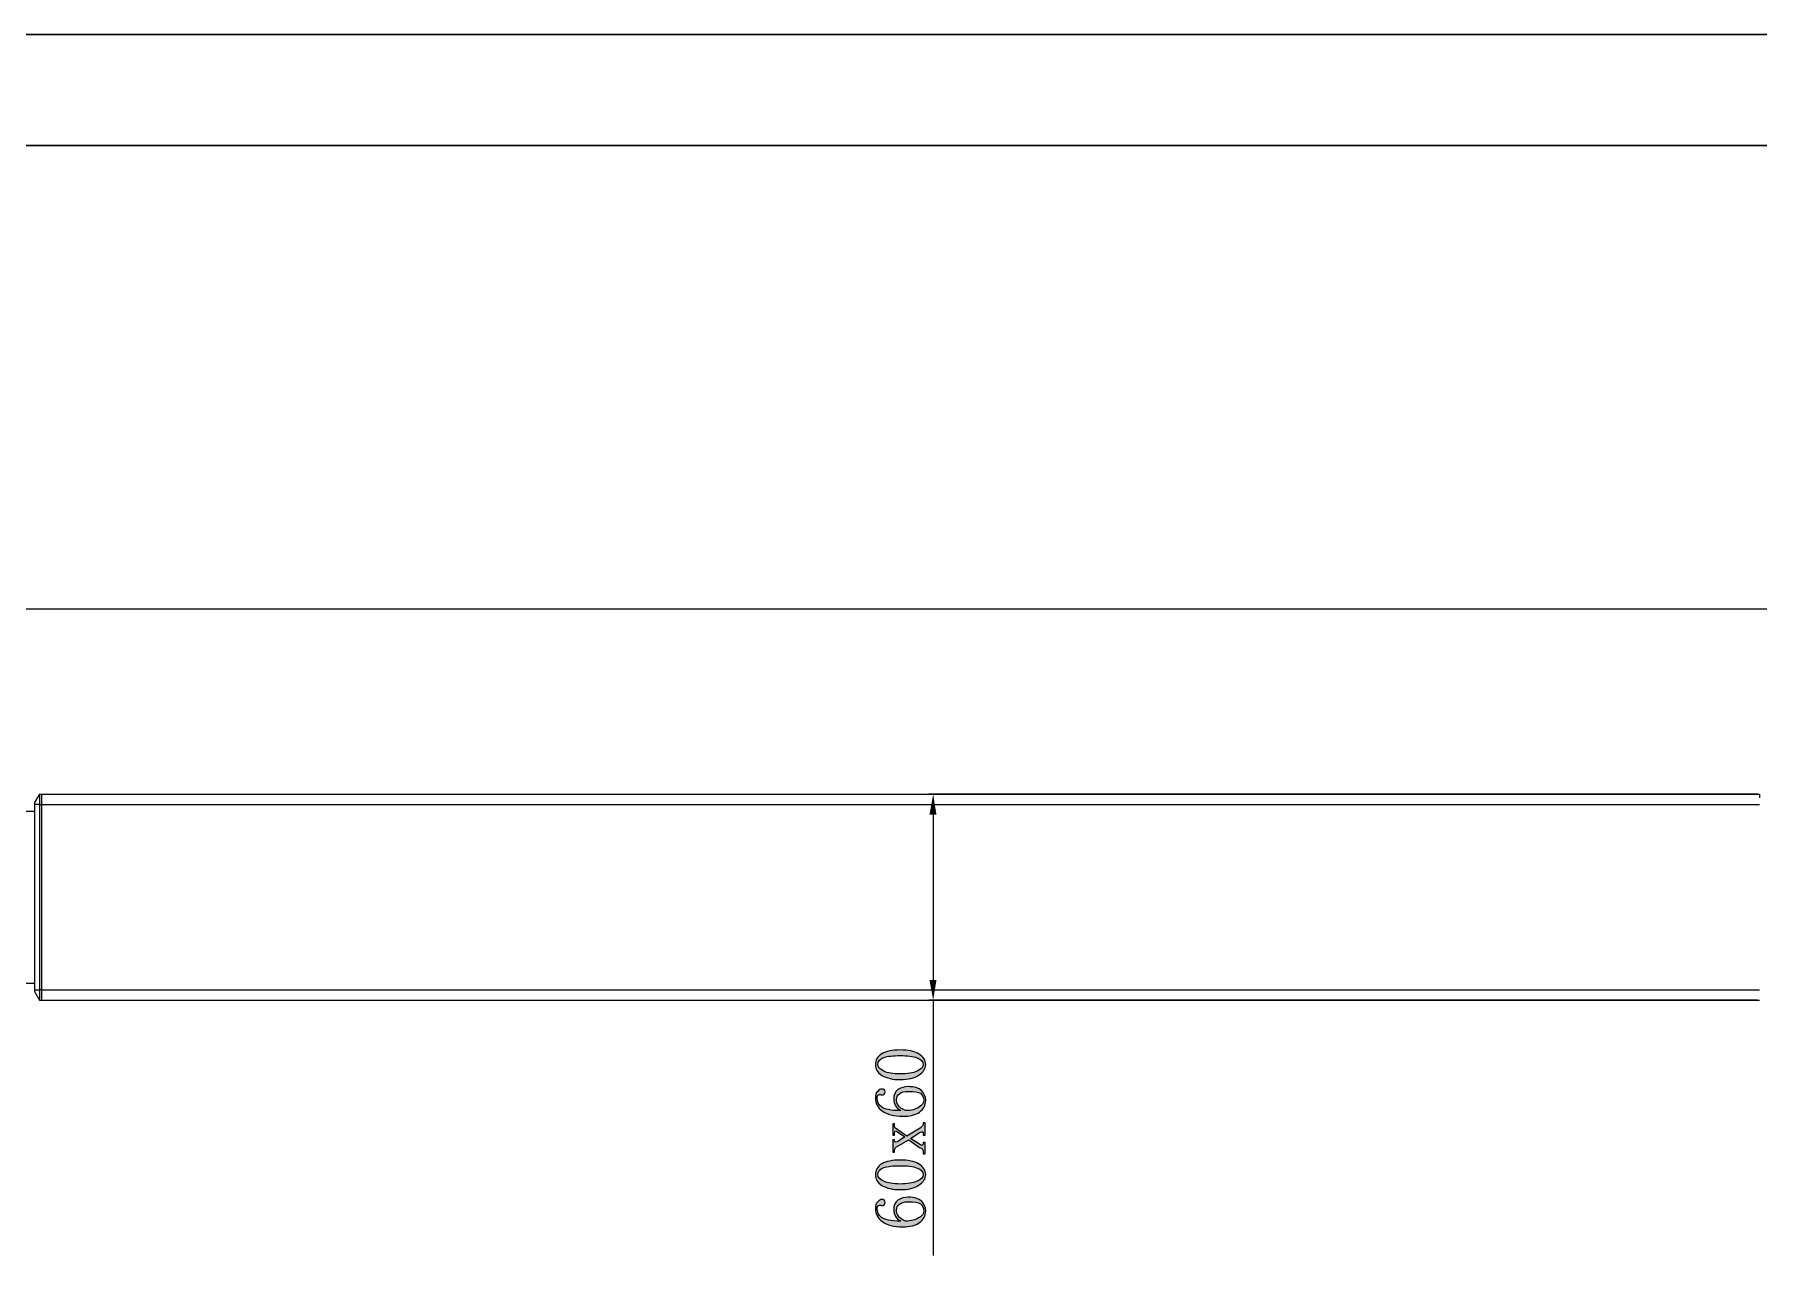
# Model space of a CAD drawing. Header units: millimetres. Extents: x 0 to 297, y 0 to 210.
# Drawn here: x 176 to 253.6, y 154.8 to 209.7 of the extents above; entities that cross this region are included whole.
import ezdxf

# ---------------------------------------------------------------- set-up
doc = ezdxf.new("R2010")
doc.units = ezdxf.units.MM

msp = doc.modelspace()

# ---------------------------------------------------------------- hatches: boundary and pattern name
h = msp.add_hatch(color=7)
h.dxf.hatch_style = 2
h.paths.add_polyline_path([(216.277402, 174.585611), (216.594902, 174.585611), (216.446806, 175.517015)])
h = msp.add_hatch(color=7)
h.dxf.hatch_style = 2
h.paths.add_polyline_path([(216.277402, 167.156111), (216.594902, 167.156111), (216.446806, 166.246015)])
h = msp.add_hatch(color=7)
edge = h.paths.add_edge_path(flags=0)
edge.add_spline(control_points=[(215.197902, 156.297611), (215.451902, 156.297611), (215.663604, 156.361111), (215.790604, 156.445813), (215.938806, 156.530515), (216.023402, 156.636313), (216.023402, 156.763313), (216.023402, 156.911515), (215.959902, 156.996111), (215.875306, 157.080813), (215.769402, 157.144313), (215.600104, 157.165515), (215.324902, 157.165515), (215.155604, 157.165515), (215.028604, 157.144313), (214.922806, 157.059611), (214.838104, 156.996111), (214.795806, 156.911515), (214.795806, 156.805611), (214.795806, 156.699813), (214.816902, 156.615111), (214.880402, 156.530515), (214.922806, 156.445813), (215.028604, 156.382313), (215.197902, 156.297611), (215.197902, 156.297611), (215.197902, 156.297611), (215.197902, 156.297611)], knot_values=[0, 0, 0, 0, 1, 1, 1, 2, 2, 2, 3, 3, 3, 4, 4, 4, 5, 5, 5, 6, 6, 6, 7, 7, 7, 8, 8, 8, 9, 9, 9, 9], degree=3, periodic=1)
edge = h.paths.add_edge_path(flags=0)
edge.add_spline(control_points=[(214.668806, 156.805611), (214.668806, 157.017313), (214.732306, 157.165515), (214.859306, 157.250111), (215.007402, 157.334813), (215.155604, 157.377111), (215.324902, 157.377111), (215.600104, 157.377111), (215.790604, 157.313611), (215.917604, 157.207813), (216.044604, 157.080813), (216.108104, 156.932611), (216.108104, 156.763313), (216.108104, 156.530515), (216.002306, 156.361111), (215.832902, 156.234111), (215.663604, 156.107111), (215.409604, 156.043611), (215.070902, 156.043611), (214.668806, 156.043611), (214.372402, 156.128313), (214.160806, 156.276515), (213.949104, 156.424611), (213.843306, 156.615111), (213.843306, 156.869111), (213.843306, 156.996111), (213.864402, 157.102015), (213.949104, 157.165515), (214.012604, 157.250111), (214.076104, 157.271313), (214.118402, 157.271313), (214.181902, 157.271313), (214.203104, 157.271313), (214.245402, 157.250111), (214.266604, 157.229015), (214.287806, 157.186611), (214.287806, 157.144313), (214.287806, 157.102015), (214.266604, 157.059611), (214.245402, 157.038515), (214.224306, 157.017313), (214.181902, 156.996111), (214.139604, 156.996111), (214.118402, 156.996111), (214.118402, 157.017313), (214.097306, 157.017313), (214.076104, 157.017313), (214.054902, 157.017313), (214.033806, 157.017313), (214.012604, 157.017313), (213.970306, 156.996111), (213.949104, 156.975015), (213.927902, 156.953813), (213.927902, 156.911515), (213.927902, 156.848015), (213.927902, 156.699813), (213.991402, 156.572813), (214.118402, 156.467015), (214.245402, 156.361111), (214.541806, 156.297611), (214.986306, 156.297611), (214.880402, 156.361111), (214.795806, 156.424611), (214.753402, 156.509313), (214.689902, 156.615111), (214.668806, 156.699813), (214.668806, 156.805611), (214.668806, 156.805611), (214.668806, 156.805611), (214.668806, 156.805611)], knot_values=[0, 0, 0, 0, 1, 1, 1, 2, 2, 2, 3, 3, 3, 4, 4, 4, 5, 5, 5, 6, 6, 6, 7, 7, 7, 8, 8, 8, 9, 9, 9, 10, 10, 10, 11, 11, 11, 12, 12, 12, 13, 13, 13, 14, 14, 14, 15, 15, 15, 16, 16, 16, 17, 17, 17, 18, 18, 18, 19, 19, 19, 20, 20, 20, 21, 21, 21, 22, 22, 22, 23, 23, 23, 23], degree=3, periodic=1)
edge = h.paths.add_edge_path(flags=0)
edge.add_spline(control_points=[(213.949104, 158.393111), (213.949104, 158.287313), (214.033806, 158.181515), (214.224306, 158.096813), (214.393604, 158.012111), (214.647604, 157.969813), (214.965104, 157.969813), (215.282604, 157.969813), (215.536604, 158.012111), (215.727104, 158.096813), (215.896402, 158.181515), (216.002306, 158.287313), (216.002306, 158.393111), (216.002306, 158.520111), (215.896402, 158.626015), (215.727104, 158.689515), (215.536604, 158.774111), (215.282604, 158.795313), (214.965104, 158.795313), (214.647604, 158.795313), (214.393604, 158.774111), (214.224306, 158.710611), (214.033806, 158.626015), (213.949104, 158.541313), (213.949104, 158.393111), (213.949104, 158.393111), (213.949104, 158.393111), (213.949104, 158.393111)], knot_values=[0, 0, 0, 0, 1, 1, 1, 2, 2, 2, 3, 3, 3, 4, 4, 4, 5, 5, 5, 6, 6, 6, 7, 7, 7, 8, 8, 8, 9, 9, 9, 9], degree=3, periodic=1)
edge = h.paths.add_edge_path(flags=0)
edge.add_spline(control_points=[(216.108104, 158.393111), (216.108104, 158.202611), (216.002306, 158.054515), (215.811806, 157.927515), (215.600104, 157.779313), (215.324902, 157.715813), (214.965104, 157.715813), (214.626402, 157.715813), (214.351306, 157.779313), (214.139604, 157.906313), (213.927902, 158.033313), (213.843306, 158.202611), (213.843306, 158.393111), (213.843306, 158.583611), (213.927902, 158.753015), (214.139604, 158.880015), (214.330104, 158.985813), (214.605306, 159.049313), (214.965104, 159.049313), (215.303806, 159.049313), (215.600104, 158.985813), (215.790604, 158.880015), (216.002306, 158.753015), (216.108104, 158.583611), (216.108104, 158.393111), (216.108104, 158.393111), (216.108104, 158.393111), (216.108104, 158.393111)], knot_values=[0, 0, 0, 0, 1, 1, 1, 2, 2, 2, 3, 3, 3, 4, 4, 4, 5, 5, 5, 6, 6, 6, 7, 7, 7, 8, 8, 8, 9, 9, 9, 9], degree=3, periodic=1)
edge = h.paths.add_edge_path(flags=0)
edge.add_spline(control_points=[(215.176806, 160.086515), (215.176806, 160.086515), (214.838104, 160.319313), (214.838104, 160.319313), (214.795806, 160.340515), (214.774604, 160.361611), (214.732306, 160.361611), (214.711104, 160.340515), (214.711104, 160.319313), (214.711104, 160.255813), (214.711104, 160.255813), (214.711104, 160.171111), (214.711104, 160.171111), (214.711104, 160.171111), (214.626402, 160.171111), (214.626402, 160.171111), (214.626402, 160.171111), (214.626402, 160.679111), (214.626402, 160.679111), (214.626402, 160.679111), (214.711104, 160.679111), (214.711104, 160.679111), (214.711104, 160.679111), (214.711104, 160.615611), (214.711104, 160.615611), (214.711104, 160.594515), (214.711104, 160.573313), (214.711104, 160.552111), (214.711104, 160.531015), (214.732306, 160.509813), (214.753402, 160.488611), (214.753402, 160.488611), (215.261402, 160.128813), (215.261402, 160.128813), (215.261402, 160.128813), (215.854104, 160.488611), (215.854104, 160.488611), (215.917604, 160.531015), (215.938806, 160.552111), (215.959902, 160.594515), (215.981104, 160.636813), (216.002306, 160.658015), (216.002306, 160.679111), (216.002306, 160.679111), (216.002306, 160.721515), (216.002306, 160.721515), (216.002306, 160.721515), (216.086902, 160.721515), (216.086902, 160.721515), (216.086902, 160.721515), (216.086902, 160.171111), (216.086902, 160.171111), (216.086902, 160.171111), (216.002306, 160.171111), (216.002306, 160.171111), (216.002306, 160.171111), (216.002306, 160.234611), (216.002306, 160.234611), (216.002306, 160.298111), (215.981104, 160.319313), (215.959902, 160.319313), (215.938806, 160.319313), (215.896402, 160.319313), (215.854104, 160.298111), (215.854104, 160.298111), (215.430806, 160.023015), (215.430806, 160.023015), (215.430806, 160.023015), (215.875306, 159.726611), (215.875306, 159.726611), (215.917604, 159.705515), (215.959902, 159.705515), (215.959902, 159.726611), (215.981104, 159.747813), (216.002306, 159.769015), (216.002306, 159.790111), (216.002306, 159.790111), (216.002306, 159.832515), (216.002306, 159.832515), (216.002306, 159.832515), (216.086902, 159.832515), (216.086902, 159.832515), (216.086902, 159.832515), (216.086902, 159.324515), (216.086902, 159.324515), (216.086902, 159.324515), (216.002306, 159.324515), (216.002306, 159.324515), (216.002306, 159.324515), (216.002306, 159.409111), (216.002306, 159.409111), (216.002306, 159.451515), (215.981104, 159.472611), (215.959902, 159.536111), (215.938806, 159.578515), (215.896402, 159.599611), (215.832902, 159.620813), (215.832902, 159.620813), (215.346104, 159.959515), (215.346104, 159.959515), (215.346104, 159.959515), (214.795806, 159.642015), (214.795806, 159.642015), (214.774604, 159.620813), (214.753402, 159.599611), (214.732306, 159.578515), (214.711104, 159.557313), (214.711104, 159.515015), (214.711104, 159.472611), (214.711104, 159.472611), (214.711104, 159.409111), (214.711104, 159.409111), (214.711104, 159.409111), (214.626402, 159.409111), (214.626402, 159.409111), (214.626402, 159.409111), (214.626402, 159.959515), (214.626402, 159.959515), (214.626402, 159.959515), (214.711104, 159.959515), (214.711104, 159.959515), (214.711104, 159.959515), (214.711104, 159.938313), (214.711104, 159.938313), (214.711104, 159.896015), (214.711104, 159.853611), (214.732306, 159.853611), (214.774604, 159.853611), (214.795806, 159.853611), (214.838104, 159.874813), (214.838104, 159.874813), (215.176806, 160.086515), (215.176806, 160.086515)], knot_values=[0, 0, 0, 0, 1, 1, 1, 2, 2, 2, 3, 3, 3, 4, 4, 4, 5, 5, 5, 6, 6, 6, 7, 7, 7, 8, 8, 8, 9, 9, 9, 10, 10, 10, 11, 11, 11, 12, 12, 12, 13, 13, 13, 14, 14, 14, 15, 15, 15, 16, 16, 16, 17, 17, 17, 18, 18, 18, 19, 19, 19, 20, 20, 20, 21, 21, 21, 22, 22, 22, 23, 23, 23, 24, 24, 24, 25, 25, 25, 26, 26, 26, 27, 27, 27, 28, 28, 28, 29, 29, 29, 30, 30, 30, 31, 31, 31, 32, 32, 32, 33, 33, 33, 34, 34, 34, 35, 35, 35, 36, 36, 36, 37, 37, 37, 38, 38, 38, 39, 39, 39, 40, 40, 40, 41, 41, 41, 42, 42, 42, 43, 43, 43, 44, 44, 44, 44], degree=3, periodic=1)
edge = h.paths.add_edge_path(flags=0)
edge.add_spline(control_points=[(215.197902, 161.271813), (215.451902, 161.271813), (215.663604, 161.335313), (215.790604, 161.420015), (215.938806, 161.504611), (216.023402, 161.610515), (216.023402, 161.737515), (216.023402, 161.885611), (215.959902, 161.970313), (215.875306, 162.055015), (215.769402, 162.118515), (215.600104, 162.139611), (215.324902, 162.139611), (215.155604, 162.139611), (215.028604, 162.118515), (214.922806, 162.033813), (214.838104, 161.970313), (214.795806, 161.885611), (214.795806, 161.779813), (214.795806, 161.674015), (214.816902, 161.589313), (214.880402, 161.504611), (214.922806, 161.420015), (215.028604, 161.356515), (215.197902, 161.271813), (215.197902, 161.271813), (215.197902, 161.271813), (215.197902, 161.271813)], knot_values=[0, 0, 0, 0, 1, 1, 1, 2, 2, 2, 3, 3, 3, 4, 4, 4, 5, 5, 5, 6, 6, 6, 7, 7, 7, 8, 8, 8, 9, 9, 9, 9], degree=3, periodic=1)
edge = h.paths.add_edge_path(flags=0)
edge.add_spline(control_points=[(214.668806, 161.779813), (214.668806, 161.991515), (214.732306, 162.139611), (214.859306, 162.224313), (215.007402, 162.309015), (215.155604, 162.351313), (215.324902, 162.351313), (215.600104, 162.351313), (215.790604, 162.287813), (215.917604, 162.182015), (216.044604, 162.055015), (216.108104, 161.906813), (216.108104, 161.737515), (216.108104, 161.504611), (216.002306, 161.335313), (215.832902, 161.208313), (215.663604, 161.081313), (215.409604, 161.017813), (215.070902, 161.017813), (214.668806, 161.017813), (214.372402, 161.102515), (214.160806, 161.250611), (213.949104, 161.398813), (213.843306, 161.589313), (213.843306, 161.843313), (213.843306, 161.970313), (213.864402, 162.076111), (213.949104, 162.139611), (214.012604, 162.224313), (214.076104, 162.245515), (214.118402, 162.245515), (214.181902, 162.245515), (214.203104, 162.245515), (214.245402, 162.224313), (214.266604, 162.203111), (214.287806, 162.160813), (214.287806, 162.118515), (214.287806, 162.076111), (214.266604, 162.033813), (214.245402, 162.012611), (214.224306, 161.991515), (214.181902, 161.970313), (214.139604, 161.970313), (214.118402, 161.970313), (214.118402, 161.991515), (214.097306, 161.991515), (214.076104, 161.991515), (214.054902, 161.991515), (214.033806, 161.991515), (214.012604, 161.991515), (213.970306, 161.970313), (213.949104, 161.949111), (213.927902, 161.928015), (213.927902, 161.885611), (213.927902, 161.822111), (213.927902, 161.674015), (213.991402, 161.547015), (214.118402, 161.441111), (214.245402, 161.335313), (214.541806, 161.271813), (214.986306, 161.271813), (214.880402, 161.335313), (214.795806, 161.398813), (214.753402, 161.483515), (214.689902, 161.589313), (214.668806, 161.674015), (214.668806, 161.779813), (214.668806, 161.779813), (214.668806, 161.779813), (214.668806, 161.779813)], knot_values=[0, 0, 0, 0, 1, 1, 1, 2, 2, 2, 3, 3, 3, 4, 4, 4, 5, 5, 5, 6, 6, 6, 7, 7, 7, 8, 8, 8, 9, 9, 9, 10, 10, 10, 11, 11, 11, 12, 12, 12, 13, 13, 13, 14, 14, 14, 15, 15, 15, 16, 16, 16, 17, 17, 17, 18, 18, 18, 19, 19, 19, 20, 20, 20, 21, 21, 21, 22, 22, 22, 23, 23, 23, 23], degree=3, periodic=1)
edge = h.paths.add_edge_path(flags=0)
edge.add_spline(control_points=[(213.949104, 163.346111), (213.949104, 163.240313), (214.033806, 163.134515), (214.224306, 163.049813), (214.393604, 162.965111), (214.647604, 162.922813), (214.965104, 162.922813), (215.282604, 162.922813), (215.536604, 162.965111), (215.727104, 163.049813), (215.896402, 163.134515), (216.002306, 163.240313), (216.002306, 163.346111), (216.002306, 163.473111), (215.896402, 163.579015), (215.727104, 163.642515), (215.536604, 163.727111), (215.282604, 163.748313), (214.965104, 163.748313), (214.647604, 163.748313), (214.393604, 163.727111), (214.224306, 163.663611), (214.033806, 163.579015), (213.949104, 163.494313), (213.949104, 163.346111), (213.949104, 163.346111), (213.949104, 163.346111), (213.949104, 163.346111)], knot_values=[0, 0, 0, 0, 1, 1, 1, 2, 2, 2, 3, 3, 3, 4, 4, 4, 5, 5, 5, 6, 6, 6, 7, 7, 7, 8, 8, 8, 9, 9, 9, 9], degree=3, periodic=1)
edge = h.paths.add_edge_path(flags=0)
edge.add_spline(control_points=[(216.108104, 163.346111), (216.108104, 163.155611), (216.002306, 163.007515), (215.811806, 162.880515), (215.600104, 162.732313), (215.324902, 162.668813), (214.965104, 162.668813), (214.626402, 162.668813), (214.351306, 162.732313), (214.139604, 162.859313), (213.927902, 162.986313), (213.843306, 163.155611), (213.843306, 163.346111), (213.843306, 163.536611), (213.927902, 163.706015), (214.139604, 163.833015), (214.330104, 163.938813), (214.605306, 164.002313), (214.965104, 164.002313), (215.303806, 164.002313), (215.600104, 163.938813), (215.790604, 163.833015), (216.002306, 163.706015), (216.108104, 163.536611), (216.108104, 163.346111)], knot_values=[0, 0, 0, 0, 1, 1, 1, 2, 2, 2, 3, 3, 3, 4, 4, 4, 5, 5, 5, 6, 6, 6, 7, 7, 7, 8, 8, 8, 8], degree=3, periodic=1)

# ---------------------------------------------------------------- linework, layer by layer
at = {"color": 7, "lineweight": 30}
for points in [[(296.689604, 209.701111), (0.335104, 209.701111)], [(291.715402, 204.705813), (25.269402, 204.705813)]]:
    msp.add_lwpolyline(points, dxfattribs=at)
at = {"color": 7, "lineweight": 15}
for points in [[(74.86329, 183.856611), (260.135088, 183.856611)], [(253.551902, 175.517015), (216.256306, 175.517015)], [(216.446806, 174.585611), (216.446806, 167.156111)], [(253.551902, 166.246015), (216.256306, 166.246015)], [(216.446806, 166.246015), (216.446806, 154.752515)]]:
    msp.add_lwpolyline(points, dxfattribs=at)
at = {"color": 7, "lineweight": 25}
for points in [[(176.230386, 175.517015), (175.997588, 175.136015)], [(176.230386, 175.517015), (176.230386, 175.051313), (175.997588, 175.051313), (175.997588, 166.711611)], [(176.230386, 175.517015), (176.315088, 175.517015)], [(176.315088, 175.517015), (176.315088, 175.051313)], [(176.315088, 175.517015), (253.636886, 175.517015), (253.636886, 175.347611)], [(175.997588, 174.733813), (125.049386, 174.733813), (125.049386, 173.971813)], [(175.997588, 175.136015), (175.997588, 175.051313)], [(176.230386, 175.051313), (176.230386, 166.711611)], [(176.230386, 175.051313), (176.315088, 175.051313)], [(176.315088, 175.051313), (253.636886, 175.051313)], [(176.315088, 175.051313), (176.315088, 166.711611), (176.315088, 166.246015), (253.636886, 166.246015)], [(125.049386, 167.008015), (175.997588, 167.008015)], [(175.997588, 166.711611), (176.230386, 166.711611)], [(175.997588, 166.711611), (175.997588, 166.627015)], [(175.997588, 166.627015), (176.230386, 166.246015), (176.315088, 166.246015)], [(176.315088, 166.711611), (176.230386, 166.711611)], [(176.230386, 166.711611), (176.230386, 166.246015)], [(176.315088, 166.711611), (253.636886, 166.711611)]]:
    msp.add_lwpolyline(points, dxfattribs=at)
at = {"color": 7, "lineweight": 5}
for points, knots in [([(216.108104, 163.346111), (216.108104, 163.155611), (216.002306, 163.007515), (215.811806, 162.880515), (215.600104, 162.732313), (215.324902, 162.668813), (214.965104, 162.668813), (214.626402, 162.668813), (214.351306, 162.732313), (214.139604, 162.859313), (213.927902, 162.986313), (213.843306, 163.155611), (213.843306, 163.346111), (213.843306, 163.536611), (213.927902, 163.706015), (214.139604, 163.833015), (214.330104, 163.938813), (214.605306, 164.002313), (214.965104, 164.002313), (215.303806, 164.002313), (215.600104, 163.938813), (215.790604, 163.833015), (216.002306, 163.706015), (216.108104, 163.536611), (216.108104, 163.346111), (216.108104, 163.346111), (216.108104, 163.346111), (216.108104, 163.346111)], [0, 0, 0, 0, 1, 1, 1, 2, 2, 2, 3, 3, 3, 4, 4, 4, 5, 5, 5, 6, 6, 6, 7, 7, 7, 8, 8, 8, 9, 9, 9, 9]), ([(213.949104, 163.346111), (213.949104, 163.240313), (214.033806, 163.134515), (214.224306, 163.049813), (214.393604, 162.965111), (214.647604, 162.922813), (214.965104, 162.922813), (215.282604, 162.922813), (215.536604, 162.965111), (215.727104, 163.049813), (215.896402, 163.134515), (216.002306, 163.240313), (216.002306, 163.346111), (216.002306, 163.473111), (215.896402, 163.579015), (215.727104, 163.642515), (215.536604, 163.727111), (215.282604, 163.748313), (214.965104, 163.748313), (214.647604, 163.748313), (214.393604, 163.727111), (214.224306, 163.663611), (214.033806, 163.579015), (213.949104, 163.494313), (213.949104, 163.346111), (213.949104, 163.346111), (213.949104, 163.346111), (213.949104, 163.346111)], [0, 0, 0, 0, 1, 1, 1, 2, 2, 2, 3, 3, 3, 4, 4, 4, 5, 5, 5, 6, 6, 6, 7, 7, 7, 8, 8, 8, 9, 9, 9, 9]), ([(214.668806, 161.779813), (214.668806, 161.991515), (214.732306, 162.139611), (214.859306, 162.224313), (215.007402, 162.309015), (215.155604, 162.351313), (215.324902, 162.351313), (215.600104, 162.351313), (215.790604, 162.287813), (215.917604, 162.182015), (216.044604, 162.055015), (216.108104, 161.906813), (216.108104, 161.737515), (216.108104, 161.504611), (216.002306, 161.335313), (215.832902, 161.208313), (215.663604, 161.081313), (215.409604, 161.017813), (215.070902, 161.017813), (214.668806, 161.017813), (214.372402, 161.102515), (214.160806, 161.250611), (213.949104, 161.398813), (213.843306, 161.589313), (213.843306, 161.843313), (213.843306, 161.970313), (213.864402, 162.076111), (213.949104, 162.139611), (214.012604, 162.224313), (214.076104, 162.245515), (214.118402, 162.245515), (214.181902, 162.245515), (214.203104, 162.245515), (214.245402, 162.224313), (214.266604, 162.203111), (214.287806, 162.160813), (214.287806, 162.118515), (214.287806, 162.076111), (214.266604, 162.033813), (214.245402, 162.012611), (214.224306, 161.991515), (214.181902, 161.970313), (214.139604, 161.970313), (214.118402, 161.970313), (214.118402, 161.991515), (214.097306, 161.991515), (214.076104, 161.991515), (214.054902, 161.991515), (214.033806, 161.991515), (214.012604, 161.991515), (213.970306, 161.970313), (213.949104, 161.949111), (213.927902, 161.928015), (213.927902, 161.885611), (213.927902, 161.822111), (213.927902, 161.674015), (213.991402, 161.547015), (214.118402, 161.441111), (214.245402, 161.335313), (214.541806, 161.271813), (214.986306, 161.271813), (214.880402, 161.335313), (214.795806, 161.398813), (214.753402, 161.483515), (214.689902, 161.589313), (214.668806, 161.674015), (214.668806, 161.779813), (214.668806, 161.779813), (214.668806, 161.779813), (214.668806, 161.779813)], [0, 0, 0, 0, 1, 1, 1, 2, 2, 2, 3, 3, 3, 4, 4, 4, 5, 5, 5, 6, 6, 6, 7, 7, 7, 8, 8, 8, 9, 9, 9, 10, 10, 10, 11, 11, 11, 12, 12, 12, 13, 13, 13, 14, 14, 14, 15, 15, 15, 16, 16, 16, 17, 17, 17, 18, 18, 18, 19, 19, 19, 20, 20, 20, 21, 21, 21, 22, 22, 22, 23, 23, 23, 23]), ([(215.197902, 161.271813), (215.451902, 161.271813), (215.663604, 161.335313), (215.790604, 161.420015), (215.938806, 161.504611), (216.023402, 161.610515), (216.023402, 161.737515), (216.023402, 161.885611), (215.959902, 161.970313), (215.875306, 162.055015), (215.769402, 162.118515), (215.600104, 162.139611), (215.324902, 162.139611), (215.155604, 162.139611), (215.028604, 162.118515), (214.922806, 162.033813), (214.838104, 161.970313), (214.795806, 161.885611), (214.795806, 161.779813), (214.795806, 161.674015), (214.816902, 161.589313), (214.880402, 161.504611), (214.922806, 161.420015), (215.028604, 161.356515), (215.197902, 161.271813), (215.197902, 161.271813), (215.197902, 161.271813), (215.197902, 161.271813)], [0, 0, 0, 0, 1, 1, 1, 2, 2, 2, 3, 3, 3, 4, 4, 4, 5, 5, 5, 6, 6, 6, 7, 7, 7, 8, 8, 8, 9, 9, 9, 9]), ([(215.176806, 160.086515), (215.176806, 160.086515), (214.838104, 160.319313), (214.838104, 160.319313), (214.795806, 160.340515), (214.774604, 160.361611), (214.732306, 160.361611), (214.711104, 160.340515), (214.711104, 160.319313), (214.711104, 160.255813), (214.711104, 160.255813), (214.711104, 160.171111), (214.711104, 160.171111), (214.711104, 160.171111), (214.626402, 160.171111), (214.626402, 160.171111), (214.626402, 160.171111), (214.626402, 160.679111), (214.626402, 160.679111), (214.626402, 160.679111), (214.711104, 160.679111), (214.711104, 160.679111), (214.711104, 160.679111), (214.711104, 160.615611), (214.711104, 160.615611), (214.711104, 160.594515), (214.711104, 160.573313), (214.711104, 160.552111), (214.711104, 160.531015), (214.732306, 160.509813), (214.753402, 160.488611), (214.753402, 160.488611), (215.261402, 160.128813), (215.261402, 160.128813), (215.261402, 160.128813), (215.854104, 160.488611), (215.854104, 160.488611), (215.917604, 160.531015), (215.938806, 160.552111), (215.959902, 160.594515), (215.981104, 160.636813), (216.002306, 160.658015), (216.002306, 160.679111), (216.002306, 160.679111), (216.002306, 160.721515), (216.002306, 160.721515), (216.002306, 160.721515), (216.086902, 160.721515), (216.086902, 160.721515), (216.086902, 160.721515), (216.086902, 160.171111), (216.086902, 160.171111), (216.086902, 160.171111), (216.002306, 160.171111), (216.002306, 160.171111), (216.002306, 160.171111), (216.002306, 160.234611), (216.002306, 160.234611), (216.002306, 160.298111), (215.981104, 160.319313), (215.959902, 160.319313), (215.938806, 160.319313), (215.896402, 160.319313), (215.854104, 160.298111), (215.854104, 160.298111), (215.430806, 160.023015), (215.430806, 160.023015), (215.430806, 160.023015), (215.875306, 159.726611), (215.875306, 159.726611), (215.917604, 159.705515), (215.959902, 159.705515), (215.959902, 159.726611), (215.981104, 159.747813), (216.002306, 159.769015), (216.002306, 159.790111), (216.002306, 159.790111), (216.002306, 159.832515), (216.002306, 159.832515), (216.002306, 159.832515), (216.086902, 159.832515), (216.086902, 159.832515), (216.086902, 159.832515), (216.086902, 159.324515), (216.086902, 159.324515), (216.086902, 159.324515), (216.002306, 159.324515), (216.002306, 159.324515), (216.002306, 159.324515), (216.002306, 159.409111), (216.002306, 159.409111), (216.002306, 159.451515), (215.981104, 159.472611), (215.959902, 159.536111), (215.938806, 159.578515), (215.896402, 159.599611), (215.832902, 159.620813), (215.832902, 159.620813), (215.346104, 159.959515), (215.346104, 159.959515), (215.346104, 159.959515), (214.795806, 159.642015), (214.795806, 159.642015), (214.774604, 159.620813), (214.753402, 159.599611), (214.732306, 159.578515), (214.711104, 159.557313), (214.711104, 159.515015), (214.711104, 159.472611), (214.711104, 159.472611), (214.711104, 159.409111), (214.711104, 159.409111), (214.711104, 159.409111), (214.626402, 159.409111), (214.626402, 159.409111), (214.626402, 159.409111), (214.626402, 159.959515), (214.626402, 159.959515), (214.626402, 159.959515), (214.711104, 159.959515), (214.711104, 159.959515), (214.711104, 159.959515), (214.711104, 159.938313), (214.711104, 159.938313), (214.711104, 159.896015), (214.711104, 159.853611), (214.732306, 159.853611), (214.774604, 159.853611), (214.795806, 159.853611), (214.838104, 159.874813), (214.838104, 159.874813), (215.176806, 160.086515), (215.176806, 160.086515)], [0, 0, 0, 0, 1, 1, 1, 2, 2, 2, 3, 3, 3, 4, 4, 4, 5, 5, 5, 6, 6, 6, 7, 7, 7, 8, 8, 8, 9, 9, 9, 10, 10, 10, 11, 11, 11, 12, 12, 12, 13, 13, 13, 14, 14, 14, 15, 15, 15, 16, 16, 16, 17, 17, 17, 18, 18, 18, 19, 19, 19, 20, 20, 20, 21, 21, 21, 22, 22, 22, 23, 23, 23, 24, 24, 24, 25, 25, 25, 26, 26, 26, 27, 27, 27, 28, 28, 28, 29, 29, 29, 30, 30, 30, 31, 31, 31, 32, 32, 32, 33, 33, 33, 34, 34, 34, 35, 35, 35, 36, 36, 36, 37, 37, 37, 38, 38, 38, 39, 39, 39, 40, 40, 40, 41, 41, 41, 42, 42, 42, 43, 43, 43, 44, 44, 44, 44]), ([(216.108104, 158.393111), (216.108104, 158.202611), (216.002306, 158.054515), (215.811806, 157.927515), (215.600104, 157.779313), (215.324902, 157.715813), (214.965104, 157.715813), (214.626402, 157.715813), (214.351306, 157.779313), (214.139604, 157.906313), (213.927902, 158.033313), (213.843306, 158.202611), (213.843306, 158.393111), (213.843306, 158.583611), (213.927902, 158.753015), (214.139604, 158.880015), (214.330104, 158.985813), (214.605306, 159.049313), (214.965104, 159.049313), (215.303806, 159.049313), (215.600104, 158.985813), (215.790604, 158.880015), (216.002306, 158.753015), (216.108104, 158.583611), (216.108104, 158.393111), (216.108104, 158.393111), (216.108104, 158.393111), (216.108104, 158.393111)], [0, 0, 0, 0, 1, 1, 1, 2, 2, 2, 3, 3, 3, 4, 4, 4, 5, 5, 5, 6, 6, 6, 7, 7, 7, 8, 8, 8, 9, 9, 9, 9]), ([(213.949104, 158.393111), (213.949104, 158.287313), (214.033806, 158.181515), (214.224306, 158.096813), (214.393604, 158.012111), (214.647604, 157.969813), (214.965104, 157.969813), (215.282604, 157.969813), (215.536604, 158.012111), (215.727104, 158.096813), (215.896402, 158.181515), (216.002306, 158.287313), (216.002306, 158.393111), (216.002306, 158.520111), (215.896402, 158.626015), (215.727104, 158.689515), (215.536604, 158.774111), (215.282604, 158.795313), (214.965104, 158.795313), (214.647604, 158.795313), (214.393604, 158.774111), (214.224306, 158.710611), (214.033806, 158.626015), (213.949104, 158.541313), (213.949104, 158.393111), (213.949104, 158.393111), (213.949104, 158.393111), (213.949104, 158.393111)], [0, 0, 0, 0, 1, 1, 1, 2, 2, 2, 3, 3, 3, 4, 4, 4, 5, 5, 5, 6, 6, 6, 7, 7, 7, 8, 8, 8, 9, 9, 9, 9]), ([(214.668806, 156.805611), (214.668806, 157.017313), (214.732306, 157.165515), (214.859306, 157.250111), (215.007402, 157.334813), (215.155604, 157.377111), (215.324902, 157.377111), (215.600104, 157.377111), (215.790604, 157.313611), (215.917604, 157.207813), (216.044604, 157.080813), (216.108104, 156.932611), (216.108104, 156.763313), (216.108104, 156.530515), (216.002306, 156.361111), (215.832902, 156.234111), (215.663604, 156.107111), (215.409604, 156.043611), (215.070902, 156.043611), (214.668806, 156.043611), (214.372402, 156.128313), (214.160806, 156.276515), (213.949104, 156.424611), (213.843306, 156.615111), (213.843306, 156.869111), (213.843306, 156.996111), (213.864402, 157.102015), (213.949104, 157.165515), (214.012604, 157.250111), (214.076104, 157.271313), (214.118402, 157.271313), (214.181902, 157.271313), (214.203104, 157.271313), (214.245402, 157.250111), (214.266604, 157.229015), (214.287806, 157.186611), (214.287806, 157.144313), (214.287806, 157.102015), (214.266604, 157.059611), (214.245402, 157.038515), (214.224306, 157.017313), (214.181902, 156.996111), (214.139604, 156.996111), (214.118402, 156.996111), (214.118402, 157.017313), (214.097306, 157.017313), (214.076104, 157.017313), (214.054902, 157.017313), (214.033806, 157.017313), (214.012604, 157.017313), (213.970306, 156.996111), (213.949104, 156.975015), (213.927902, 156.953813), (213.927902, 156.911515), (213.927902, 156.848015), (213.927902, 156.699813), (213.991402, 156.572813), (214.118402, 156.467015), (214.245402, 156.361111), (214.541806, 156.297611), (214.986306, 156.297611), (214.880402, 156.361111), (214.795806, 156.424611), (214.753402, 156.509313), (214.689902, 156.615111), (214.668806, 156.699813), (214.668806, 156.805611), (214.668806, 156.805611), (214.668806, 156.805611), (214.668806, 156.805611)], [0, 0, 0, 0, 1, 1, 1, 2, 2, 2, 3, 3, 3, 4, 4, 4, 5, 5, 5, 6, 6, 6, 7, 7, 7, 8, 8, 8, 9, 9, 9, 10, 10, 10, 11, 11, 11, 12, 12, 12, 13, 13, 13, 14, 14, 14, 15, 15, 15, 16, 16, 16, 17, 17, 17, 18, 18, 18, 19, 19, 19, 20, 20, 20, 21, 21, 21, 22, 22, 22, 23, 23, 23, 23]), ([(215.197902, 156.297611), (215.451902, 156.297611), (215.663604, 156.361111), (215.790604, 156.445813), (215.938806, 156.530515), (216.023402, 156.636313), (216.023402, 156.763313), (216.023402, 156.911515), (215.959902, 156.996111), (215.875306, 157.080813), (215.769402, 157.144313), (215.600104, 157.165515), (215.324902, 157.165515), (215.155604, 157.165515), (215.028604, 157.144313), (214.922806, 157.059611), (214.838104, 156.996111), (214.795806, 156.911515), (214.795806, 156.805611), (214.795806, 156.699813), (214.816902, 156.615111), (214.880402, 156.530515), (214.922806, 156.445813), (215.028604, 156.382313), (215.197902, 156.297611), (215.197902, 156.297611), (215.197902, 156.297611), (215.197902, 156.297611)], [0, 0, 0, 0, 1, 1, 1, 2, 2, 2, 3, 3, 3, 4, 4, 4, 5, 5, 5, 6, 6, 6, 7, 7, 7, 8, 8, 8, 9, 9, 9, 9])]:
    msp.add_open_spline(points, degree=3, knots=knots, dxfattribs=at)

doc.saveas('drawing.dxf')
